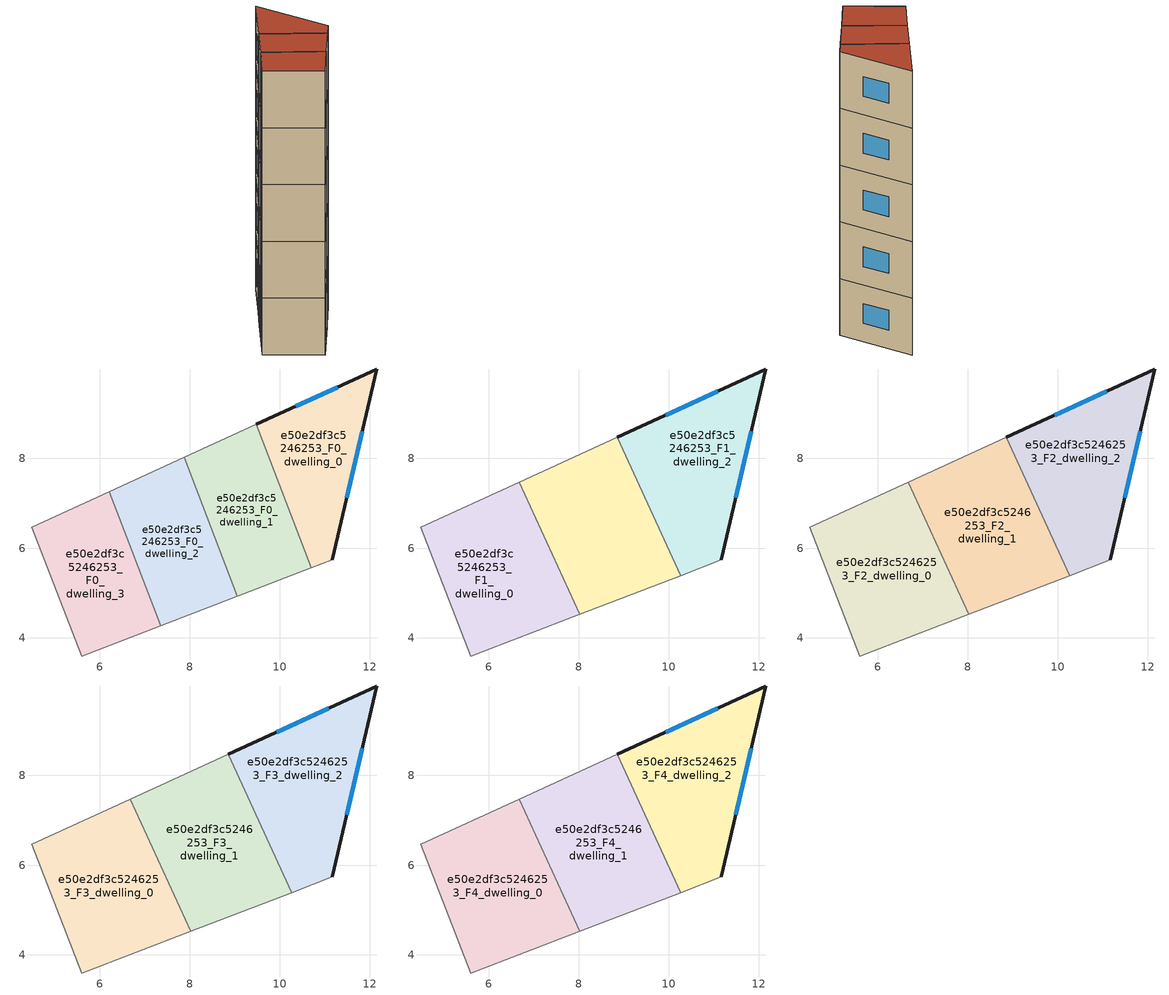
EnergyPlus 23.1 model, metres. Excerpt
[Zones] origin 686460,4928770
e50e2df3c5246253_F0_dwelling_0
 floor ground (EU_floor_Construction): 12.17,9.99 11.17,5.74 10.71,5.56 9.48,8.75 z0
 wall outside (EU_wall_Construction): 11.17,5.74 12.17,9.99 9.48,8.75 z0:3
 wall adiabatic (EU_wall_Construction): 10.71,5.56 11.17,5.74 z0:3
 wall to e50e2df3c5246253_F0_dwelling_1 (EU_wall_Construction): 9.48,8.75 10.71,5.56 z0:3
 window (EU_Window_Construction): 11.29,9.59 10.35,9.15 / 11.49,7.12 11.84,8.6 z0.98:2.02
e50e2df3c5246253_F0_dwelling_1
 floor ground (EU_floor_Construction): 9.48,8.75 10.71,5.56 9.06,4.93 7.87,8.02 z0
 wall adiabatic (EU_wall_Construction): 9.48,8.75 7.87,8.02 / 9.06,4.93 10.71,5.56 z0:3
 wall to e50e2df3c5246253_F0_dwelling_2 (EU_wall_Construction): 7.87,8.02 9.06,4.93 z0:3
e50e2df3c5246253_F0_dwelling_2
 floor ground (EU_floor_Construction): 7.87,8.02 9.06,4.93 7.36,4.27 6.21,7.26 z0
 wall adiabatic (EU_wall_Construction): 7.87,8.02 6.21,7.26 / 7.36,4.27 9.06,4.93 z0:3
 wall to e50e2df3c5246253_F0_dwelling_3 (EU_wall_Construction): 6.21,7.26 7.36,4.27 z0:3
e50e2df3c5246253_F0_dwelling_3
 floor ground (EU_floor_Construction): 6.21,7.26 7.36,4.27 5.6,3.6 4.48,6.46 z0
 wall adiabatic (EU_wall_Construction): 6.21,7.26 4.48,6.46 5.6,3.6 7.36,4.27 z0:3
e50e2df3c5246253_F1_dwelling_0
 floor to e50e2df3c5246253_F0_dwelling_3 (EU_floor_Construction): 6.21,7.26 7.36,4.27 5.6,3.6 4.48,6.46 z3
 floor to e50e2df3c5246253_F0_dwelling_2 (EU_floor_Construction): 6.68,7.47 8.03,4.53 7.36,4.27 6.21,7.26 z3
 wall adiabatic (EU_wall_Construction): 6.68,7.47 4.48,6.46 5.6,3.6 8.03,4.53 z3:6
 wall to e50e2df3c5246253_F1_dwelling_1 (EU_wall_Construction): 8.03,4.53 6.68,7.47 z3:6
e50e2df3c5246253_F1_dwelling_1
 floor to e50e2df3c5246253_F0_dwelling_1 (EU_floor_Construction): 8.85,8.47 10.26,5.39 9.06,4.93 7.87,8.02 z3
 floor to e50e2df3c5246253_F0_dwelling_2 (EU_floor_Construction): 7.87,8.02 9.06,4.93 8.03,4.53 6.68,7.47 z3
 wall adiabatic (EU_wall_Construction): 8.85,8.47 6.68,7.47 / 8.03,4.53 10.26,5.39 z3:6
 wall to e50e2df3c5246253_F1_dwelling_2 (EU_wall_Construction): 10.26,5.39 8.85,8.47 z3:6
e50e2df3c5246253_F1_dwelling_2
 floor to e50e2df3c5246253_F0_dwelling_0 (EU_floor_Construction): 12.17,9.99 11.17,5.74 10.71,5.56 9.48,8.75 z3
 floor to e50e2df3c5246253_F0_dwelling_1 (EU_floor_Construction): 9.48,8.75 10.71,5.56 10.26,5.39 8.85,8.47 z3
 wall outside (EU_wall_Construction): 11.17,5.74 12.17,9.99 8.85,8.47 z3:6
 wall adiabatic (EU_wall_Construction): 10.26,5.39 11.17,5.74 z3:6
 window (EU_Window_Construction): 11.09,9.49 9.93,8.96 / 11.49,7.12 11.84,8.6 z3.98:5.02
e50e2df3c5246253_F2_dwelling_0
 floor to e50e2df3c5246253_F1_dwelling_0 (EU_floor_Construction): 6.68,7.47 8.03,4.53 5.6,3.6 4.48,6.46 z6
 wall adiabatic (EU_wall_Construction): 6.68,7.47 4.48,6.46 5.6,3.6 8.03,4.53 z6:9
 wall to e50e2df3c5246253_F2_dwelling_1 (EU_wall_Construction): 8.03,4.53 6.68,7.47 z6:9
e50e2df3c5246253_F2_dwelling_1
 floor to e50e2df3c5246253_F1_dwelling_1 (EU_floor_Construction): 8.85,8.47 10.26,5.39 8.03,4.53 6.68,7.47 z6
 wall adiabatic (EU_wall_Construction): 8.85,8.47 6.68,7.47 / 8.03,4.53 10.26,5.39 z6:9
 wall to e50e2df3c5246253_F2_dwelling_2 (EU_wall_Construction): 10.26,5.39 8.85,8.47 z6:9
e50e2df3c5246253_F2_dwelling_2
 floor to e50e2df3c5246253_F1_dwelling_2 (EU_floor_Construction): 12.17,9.99 11.17,5.74 10.26,5.39 8.85,8.47 z6
 wall outside (EU_wall_Construction): 11.17,5.74 12.17,9.99 8.85,8.47 z6:9
 wall adiabatic (EU_wall_Construction): 10.26,5.39 11.17,5.74 z6:9
 window (EU_Window_Construction): 11.09,9.49 9.93,8.96 / 11.49,7.12 11.84,8.6 z6.98:8.02
e50e2df3c5246253_F3_dwelling_0
 floor to e50e2df3c5246253_F2_dwelling_0 (EU_floor_Construction): 6.68,7.47 8.03,4.53 5.6,3.6 4.48,6.46 z9
 wall adiabatic (EU_wall_Construction): 6.68,7.47 4.48,6.46 5.6,3.6 8.03,4.53 z9:12
 wall to e50e2df3c5246253_F3_dwelling_1 (EU_wall_Construction): 8.03,4.53 6.68,7.47 z9:12
e50e2df3c5246253_F3_dwelling_1
 floor to e50e2df3c5246253_F2_dwelling_1 (EU_floor_Construction): 8.85,8.47 10.26,5.39 8.03,4.53 6.68,7.47 z9
 wall adiabatic (EU_wall_Construction): 8.85,8.47 6.68,7.47 / 8.03,4.53 10.26,5.39 z9:12
 wall to e50e2df3c5246253_F3_dwelling_2 (EU_wall_Construction): 10.26,5.39 8.85,8.47 z9:12
e50e2df3c5246253_F3_dwelling_2
 floor to e50e2df3c5246253_F2_dwelling_2 (EU_floor_Construction): 12.17,9.99 11.17,5.74 10.26,5.39 8.85,8.47 z9
 wall outside (EU_wall_Construction): 11.17,5.74 12.17,9.99 8.85,8.47 z9:12
 wall adiabatic (EU_wall_Construction): 10.26,5.39 11.17,5.74 z9:12
 window (EU_Window_Construction): 11.09,9.49 9.93,8.96 / 11.49,7.12 11.84,8.6 z9.98:11.02
e50e2df3c5246253_F4_dwelling_0
 floor to e50e2df3c5246253_F3_dwelling_0 (EU_floor_Construction): 6.68,7.47 8.03,4.53 5.6,3.6 4.48,6.46 z12
 wall adiabatic (EU_wall_Construction): 6.68,7.47 4.48,6.46 5.6,3.6 8.03,4.53 z12:15
 wall to e50e2df3c5246253_F4_dwelling_1 (EU_wall_Construction): 8.03,4.53 6.68,7.47 z12:15
 roof outside (EU_roof_Construction): 8.03,4.53 6.68,7.47 4.48,6.46 5.6,3.6 z15
e50e2df3c5246253_F4_dwelling_1
 floor to e50e2df3c5246253_F3_dwelling_1 (EU_floor_Construction): 8.85,8.47 10.26,5.39 8.03,4.53 6.68,7.47 z12
 wall adiabatic (EU_wall_Construction): 8.85,8.47 6.68,7.47 / 8.03,4.53 10.26,5.39 z12:15
 wall to e50e2df3c5246253_F4_dwelling_2 (EU_wall_Construction): 10.26,5.39 8.85,8.47 z12:15
 roof outside (EU_roof_Construction): 10.26,5.39 8.85,8.47 6.68,7.47 8.03,4.53 z15
e50e2df3c5246253_F4_dwelling_2
 floor to e50e2df3c5246253_F3_dwelling_2 (EU_floor_Construction): 12.17,9.99 11.17,5.74 10.26,5.39 8.85,8.47 z12
 wall outside (EU_wall_Construction): 11.17,5.74 12.17,9.99 8.85,8.47 z12:15
 wall adiabatic (EU_wall_Construction): 10.26,5.39 11.17,5.74 z12:15
 window (EU_Window_Construction): 11.09,9.49 9.93,8.96 / 11.49,7.12 11.84,8.6 z12.98:14.02
 roof outside (EU_roof_Construction): 11.17,5.74 12.17,9.99 8.85,8.47 10.26,5.39 z15
[Building]
EU S2 Campaign: North Axis=0; Terrain=City; Solar Distribution=FullExterior
[Site:Location]
Bologna: Latitude=44.5; Longitude=11.25; Time Zone=1; Elevation=37
[SizingPeriod:WeatherFileDays]
AnnualSizingPeriod: Begin Month=1; Begin Day of Month=1; End Month=12; End Day of Month=31; Day of Week for Start Day=Monday; Use Weather File Daylight Saving Period=No; Use Weather File Rain and Snow Indicators=No
[MATERIAL]
EU_InternalMass_Material: Roughness=MediumRough; Thickness=0.1; Conductivity=1; Density=1800; Specific Heat=900; Thermal Absorptance=0.9; Solar Absorptance=0.7; Visible Absorptance=0.7
[MATERIAL:NOMASS] Roughness=MediumRough; Thermal Absorptance=0.9; Solar Absorptance=0.7; Visible Absorptance=0.7
Name | Thermal Resistance
EU_wall_NoMass | 0.905828
EU_roof_NoMass | 0.37593
EU_floor_NoMass | 0.67114
[WINDOWMATERIAL:SIMPLEGLAZINGSYSTEM]
EU_Window_SimpleGlazing: UFactor=4.52486; Solar Heat Gain Coefficient=0.85; Visible Transmittance=0.85
[CONSTRUCTION]
EU_wall_Construction: EU_wall_NoMass
EU_roof_Construction: EU_roof_NoMass
EU_floor_Construction: EU_floor_NoMass
EU_InternalMass_Construction: EU_InternalMass_Material
EU_Window_Construction: EU_Window_SimpleGlazing
[ZONE] Type=1; Multiplier=1; Ceiling Height=autocalculate; Floor Area=autocalculate; Part of Total Floor Area=Yes
Name | Volume
e50e2df3c5246253_F0_dwelling_0 | 17.8044
e50e2df3c5246253_F1_dwelling_0; e50e2df3c5246253_F2_dwelling_0; e50e2df3c5246253_F3_dwelling_0; e50e2df3c5246253_F4_dwelling_0 | 23.7363
e50e2df3c5246253_F0_dwelling_1 | 17.8059
e50e2df3c5246253_F1_dwelling_1; e50e2df3c5246253_F2_dwelling_1; e50e2df3c5246253_F3_dwelling_1; e50e2df3c5246253_F4_dwelling_1; e50e2df3c5246253_F1_dwelling_2; e50e2df3c5246253_F2_dwelling_2; e50e2df3c5246253_F3_dwelling_2; e50e2df3c5246253_F4_dwelling_2 | 23.7378
e50e2df3c5246253_F0_dwelling_2; e50e2df3c5246253_F0_dwelling_3 | 17.8052
[INTERNALMASS] Construction=EU_InternalMass_Construction
Name | Zone or ZoneList | Surface Area
e50e2df3c5246253_F0_dwelling_0_EU_InternalMass | e50e2df3c5246253_F0_dwelling_0 | 5.93496
e50e2df3c5246253_F0_dwelling_1_EU_InternalMass | e50e2df3c5246253_F0_dwelling_1 | 5.93516
e50e2df3c5246253_F0_dwelling_2_EU_InternalMass | e50e2df3c5246253_F0_dwelling_2 | 5.93466
e50e2df3c5246253_F0_dwelling_3_EU_InternalMass | e50e2df3c5246253_F0_dwelling_3 | 5.9353
e50e2df3c5246253_F1_dwelling_0_EU_InternalMass | e50e2df3c5246253_F1_dwelling_0 | 7.91225
e50e2df3c5246253_F1_dwelling_1_EU_InternalMass | e50e2df3c5246253_F1_dwelling_1 | 7.91235
e50e2df3c5246253_F1_dwelling_2_EU_InternalMass | e50e2df3c5246253_F1_dwelling_2 | 7.91245
e50e2df3c5246253_F2_dwelling_0_EU_InternalMass | e50e2df3c5246253_F2_dwelling_0 | 7.91225
e50e2df3c5246253_F2_dwelling_1_EU_InternalMass | e50e2df3c5246253_F2_dwelling_1 | 7.91235
e50e2df3c5246253_F2_dwelling_2_EU_InternalMass | e50e2df3c5246253_F2_dwelling_2 | 7.91245
e50e2df3c5246253_F3_dwelling_0_EU_InternalMass | e50e2df3c5246253_F3_dwelling_0 | 7.91225
e50e2df3c5246253_F3_dwelling_1_EU_InternalMass | e50e2df3c5246253_F3_dwelling_1 | 7.91235
e50e2df3c5246253_F3_dwelling_2_EU_InternalMass | e50e2df3c5246253_F3_dwelling_2 | 7.91245
e50e2df3c5246253_F4_dwelling_0_EU_InternalMass | e50e2df3c5246253_F4_dwelling_0 | 7.91225
e50e2df3c5246253_F4_dwelling_1_EU_InternalMass | e50e2df3c5246253_F4_dwelling_1 | 7.91235
e50e2df3c5246253_F4_dwelling_2_EU_InternalMass | e50e2df3c5246253_F4_dwelling_2 | 7.91245
[OTHEREQUIPMENT] Fuel Type=Electricity; Design Level Calculation Method=Watts/Area; Power per Zone Floor Area=1; Fraction Latent=0; Fraction Radiant=0; Fraction Lost=0; Carbon Dioxide Generation Rate=0; EndUse Subcategory=EU_Step8_InternalGains
Name | Zone or ZoneList or Space or SpaceList | Schedule
EU_Step8_InternalGain_e50e2df3c5246253_F0_dwelling_0_f000 | e50e2df3c5246253_F0_dwelling_0 | EU_Step8_GainSchedule_e50e2df3c5246253_F0_dwelling_0_f000
EU_Step8_InternalGain_e50e2df3c5246253_F0_dwelling_1_f000 | e50e2df3c5246253_F0_dwelling_1 | EU_Step8_GainSchedule_e50e2df3c5246253_F0_dwelling_1_f000
EU_Step8_InternalGain_e50e2df3c5246253_F0_dwelling_2_f000 | e50e2df3c5246253_F0_dwelling_2 | EU_Step8_GainSchedule_e50e2df3c5246253_F0_dwelling_2_f000
EU_Step8_InternalGain_e50e2df3c5246253_F0_dwelling_3_f000 | e50e2df3c5246253_F0_dwelling_3 | EU_Step8_GainSchedule_e50e2df3c5246253_F0_dwelling_3_f000
EU_Step8_InternalGain_e50e2df3c5246253_F1_dwelling_0_f000 | e50e2df3c5246253_F1_dwelling_0 | EU_Step8_GainSchedule_e50e2df3c5246253_F1_dwelling_0_f000
EU_Step8_InternalGain_e50e2df3c5246253_F1_dwelling_1_f000 | e50e2df3c5246253_F1_dwelling_1 | EU_Step8_GainSchedule_e50e2df3c5246253_F1_dwelling_1_f000
EU_Step8_InternalGain_e50e2df3c5246253_F1_dwelling_2_f000 | e50e2df3c5246253_F1_dwelling_2 | EU_Step8_GainSchedule_e50e2df3c5246253_F1_dwelling_2_f000
EU_Step8_InternalGain_e50e2df3c5246253_F2_dwelling_0_f000 | e50e2df3c5246253_F2_dwelling_0 | EU_Step8_GainSchedule_e50e2df3c5246253_F2_dwelling_0_f000
EU_Step8_InternalGain_e50e2df3c5246253_F2_dwelling_1_f000 | e50e2df3c5246253_F2_dwelling_1 | EU_Step8_GainSchedule_e50e2df3c5246253_F2_dwelling_1_f000
EU_Step8_InternalGain_e50e2df3c5246253_F2_dwelling_2_f000 | e50e2df3c5246253_F2_dwelling_2 | EU_Step8_GainSchedule_e50e2df3c5246253_F2_dwelling_2_f000
EU_Step8_InternalGain_e50e2df3c5246253_F3_dwelling_0_f000 | e50e2df3c5246253_F3_dwelling_0 | EU_Step8_GainSchedule_e50e2df3c5246253_F3_dwelling_0_f000
EU_Step8_InternalGain_e50e2df3c5246253_F3_dwelling_1_f000 | e50e2df3c5246253_F3_dwelling_1 | EU_Step8_GainSchedule_e50e2df3c5246253_F3_dwelling_1_f000
EU_Step8_InternalGain_e50e2df3c5246253_F3_dwelling_2_f000 | e50e2df3c5246253_F3_dwelling_2 | EU_Step8_GainSchedule_e50e2df3c5246253_F3_dwelling_2_f000
EU_Step8_InternalGain_e50e2df3c5246253_F4_dwelling_0_f000 | e50e2df3c5246253_F4_dwelling_0 | EU_Step8_GainSchedule_e50e2df3c5246253_F4_dwelling_0_f000
EU_Step8_InternalGain_e50e2df3c5246253_F4_dwelling_1_f000 | e50e2df3c5246253_F4_dwelling_1 | EU_Step8_GainSchedule_e50e2df3c5246253_F4_dwelling_1_f000
EU_Step8_InternalGain_e50e2df3c5246253_F4_dwelling_2_f000 | e50e2df3c5246253_F4_dwelling_2 | EU_Step8_GainSchedule_e50e2df3c5246253_F4_dwelling_2_f000
[ZONEVENTILATION:DESIGNFLOWRATE] Schedule=EU_AlwaysOn; Design Flow Rate Calculation Method=AirChanges/Hour; Air Changes per Hour=0.73129; Ventilation Type=Natural; Fan Pressure Rise=0; Fan Total Efficiency=1; Constant Term Coefficient=1; Temperature Term Coefficient=0; Velocity Term Coefficient=0; Velocity Squared Term Coefficient=0; Minimum Indoor Temperature=-100; Maximum Indoor Temperature=100; Delta Temperature=-100; Minimum Outdoor Temperature=-100; Maximum Outdoor Temperature=100; Maximum Wind Speed=40
Name | Zone or ZoneList or Space or SpaceList
EU_ConstantAir_e50e2df3c5246253_F0_dwelling_0 | e50e2df3c5246253_F0_dwelling_0
EU_ConstantAir_e50e2df3c5246253_F0_dwelling_1 | e50e2df3c5246253_F0_dwelling_1
EU_ConstantAir_e50e2df3c5246253_F0_dwelling_2 | e50e2df3c5246253_F0_dwelling_2
EU_ConstantAir_e50e2df3c5246253_F0_dwelling_3 | e50e2df3c5246253_F0_dwelling_3
EU_ConstantAir_e50e2df3c5246253_F1_dwelling_0 | e50e2df3c5246253_F1_dwelling_0
EU_ConstantAir_e50e2df3c5246253_F1_dwelling_1 | e50e2df3c5246253_F1_dwelling_1
EU_ConstantAir_e50e2df3c5246253_F1_dwelling_2 | e50e2df3c5246253_F1_dwelling_2
EU_ConstantAir_e50e2df3c5246253_F2_dwelling_0 | e50e2df3c5246253_F2_dwelling_0
EU_ConstantAir_e50e2df3c5246253_F2_dwelling_1 | e50e2df3c5246253_F2_dwelling_1
EU_ConstantAir_e50e2df3c5246253_F2_dwelling_2 | e50e2df3c5246253_F2_dwelling_2
EU_ConstantAir_e50e2df3c5246253_F3_dwelling_0 | e50e2df3c5246253_F3_dwelling_0
EU_ConstantAir_e50e2df3c5246253_F3_dwelling_1 | e50e2df3c5246253_F3_dwelling_1
EU_ConstantAir_e50e2df3c5246253_F3_dwelling_2 | e50e2df3c5246253_F3_dwelling_2
EU_ConstantAir_e50e2df3c5246253_F4_dwelling_0 | e50e2df3c5246253_F4_dwelling_0
EU_ConstantAir_e50e2df3c5246253_F4_dwelling_1 | e50e2df3c5246253_F4_dwelling_1
EU_ConstantAir_e50e2df3c5246253_F4_dwelling_2 | e50e2df3c5246253_F4_dwelling_2
[HVACTEMPLATE:THERMOSTAT] Constant Heating Setpoint=20; Constant Cooling Setpoint=50
EU_HeatOnly_e50e2df3c5246253_F0_dwelling_0; EU_HeatOnly_e50e2df3c5246253_F0_dwelling_1; EU_HeatOnly_e50e2df3c5246253_F0_dwelling_2; EU_HeatOnly_e50e2df3c5246253_F0_dwelling_3; EU_HeatOnly_e50e2df3c5246253_F1_dwelling_0; EU_HeatOnly_e50e2df3c5246253_F1_dwelling_1; EU_HeatOnly_e50e2df3c5246253_F1_dwelling_2; EU_HeatOnly_e50e2df3c5246253_F2_dwelling_0; EU_HeatOnly_e50e2df3c5246253_F2_dwelling_1; EU_HeatOnly_e50e2df3c5246253_F2_dwelling_2; EU_HeatOnly_e50e2df3c5246253_F3_dwelling_0; EU_HeatOnly_e50e2df3c5246253_F3_dwelling_1; EU_HeatOnly_e50e2df3c5246253_F3_dwelling_2; EU_HeatOnly_e50e2df3c5246253_F4_dwelling_0; EU_HeatOnly_e50e2df3c5246253_F4_dwelling_1; EU_HeatOnly_e50e2df3c5246253_F4_dwelling_2
[HVACTEMPLATE:ZONE:IDEALLOADSAIRSYSTEM] System Availability Schedule=EU_AlwaysOn; Maximum Heating Supply Air Temperature=50; Minimum Cooling Supply Air Temperature=13; Maximum Heating Supply Air Humidity Ratio=0.0156; Minimum Cooling Supply Air Humidity Ratio=0.0077; Heating Limit=NoLimit; Cooling Limit=NoLimit; Heating Availability Schedule=EU_AlwaysOn; Cooling Availability Schedule=EU_CoolingOff; Dehumidification Control Type=ConstantSensibleHeatRatio; Cooling Sensible Heat Ratio=0.7; Dehumidification Setpoint=60; Humidification Control Type=None; Humidification Setpoint=30; Outdoor Air Method=None; Outdoor Air Flow Rate per Person=0.00944; Outdoor Air Flow Rate per Zone Floor Area=0; Outdoor Air Flow Rate per Zone=0; Demand Controlled Ventilation Type=None; Outdoor Air Economizer Type=NoEconomizer; Heat Recovery Type=None; Sensible Heat Recovery Effectiveness=0.7; Latent Heat Recovery Effectiveness=0.65
Name | Template Thermostat
e50e2df3c5246253_F0_dwelling_0 | EU_HeatOnly_e50e2df3c5246253_F0_dwelling_0
e50e2df3c5246253_F0_dwelling_1 | EU_HeatOnly_e50e2df3c5246253_F0_dwelling_1
e50e2df3c5246253_F0_dwelling_2 | EU_HeatOnly_e50e2df3c5246253_F0_dwelling_2
e50e2df3c5246253_F0_dwelling_3 | EU_HeatOnly_e50e2df3c5246253_F0_dwelling_3
e50e2df3c5246253_F1_dwelling_0 | EU_HeatOnly_e50e2df3c5246253_F1_dwelling_0
e50e2df3c5246253_F1_dwelling_1 | EU_HeatOnly_e50e2df3c5246253_F1_dwelling_1
e50e2df3c5246253_F1_dwelling_2 | EU_HeatOnly_e50e2df3c5246253_F1_dwelling_2
e50e2df3c5246253_F2_dwelling_0 | EU_HeatOnly_e50e2df3c5246253_F2_dwelling_0
e50e2df3c5246253_F2_dwelling_1 | EU_HeatOnly_e50e2df3c5246253_F2_dwelling_1
e50e2df3c5246253_F2_dwelling_2 | EU_HeatOnly_e50e2df3c5246253_F2_dwelling_2
e50e2df3c5246253_F3_dwelling_0 | EU_HeatOnly_e50e2df3c5246253_F3_dwelling_0
e50e2df3c5246253_F3_dwelling_1 | EU_HeatOnly_e50e2df3c5246253_F3_dwelling_1
e50e2df3c5246253_F3_dwelling_2 | EU_HeatOnly_e50e2df3c5246253_F3_dwelling_2
e50e2df3c5246253_F4_dwelling_0 | EU_HeatOnly_e50e2df3c5246253_F4_dwelling_0
e50e2df3c5246253_F4_dwelling_1 | EU_HeatOnly_e50e2df3c5246253_F4_dwelling_1
e50e2df3c5246253_F4_dwelling_2 | EU_HeatOnly_e50e2df3c5246253_F4_dwelling_2
[SIZING:ZONE] Zone Cooling Design Supply Air Temperature Input Method=SupplyAirTemperature; Zone Cooling Design Supply Air Temperature=13; Zone Heating Design Supply Air Temperature Input Method=SupplyAirTemperature; Zone Heating Design Supply Air Temperature=50; Zone Cooling Design Supply Air Humidity Ratio=0.008; Zone Heating Design Supply Air Humidity Ratio=0.008; Cooling Design Air Flow Method=DesignDay; Cooling Design Air Flow Rate=0; Cooling Minimum Air Flow per Zone Floor Area=0.000762; Cooling Minimum Air Flow=0; Cooling Minimum Air Flow Fraction=0.2; Heating Design Air Flow Method=DesignDay; Heating Design Air Flow Rate=0; Heating Maximum Air Flow per Zone Floor Area=0.002032; Heating Maximum Air Flow=0.141576; Heating Maximum Air Flow Fraction=0.3; Account for Dedicated Outdoor Air System=No; Dedicated Outdoor Air System Control Strategy=NeutralSupplyAir; Dedicated Outdoor Air Low Setpoint Temperature for Design=autosize; Dedicated Outdoor Air High Setpoint Temperature for Design=autosize; Zone Load Sizing Method=Sensible Load Only No Latent Load; Zone Latent Cooling Design Supply Air Humidity Ratio Input Method=HumidityRatioDifference; Zone Cooling Design Supply Air Humidity Ratio Difference=0.005; Zone Latent Heating Design Supply Air Humidity Ratio Input Method=HumidityRatioDifference; Zone Humidification Design Supply Air Humidity Ratio Difference=0.005
e50e2df3c5246253_F0_dwelling_0; e50e2df3c5246253_F0_dwelling_1; e50e2df3c5246253_F0_dwelling_2; e50e2df3c5246253_F0_dwelling_3; e50e2df3c5246253_F1_dwelling_0; e50e2df3c5246253_F1_dwelling_1; e50e2df3c5246253_F1_dwelling_2; e50e2df3c5246253_F2_dwelling_0; e50e2df3c5246253_F2_dwelling_1; e50e2df3c5246253_F2_dwelling_2; e50e2df3c5246253_F3_dwelling_0; e50e2df3c5246253_F3_dwelling_1; e50e2df3c5246253_F3_dwelling_2; e50e2df3c5246253_F4_dwelling_0; e50e2df3c5246253_F4_dwelling_1; e50e2df3c5246253_F4_dwelling_2
[SCHEDULE:CONSTANT]
Name | Hourly Value
EU_AlwaysOn | 1
EU_CoolingOff | 0
[SCHEDULE:FILE] Column Number=1; Rows to Skip at Top=0; Number of Hours of Data=8760; Column Separator=Comma; Interpolate to Timestep=No; Minutes per Item=60; Adjust Schedule for Daylight Savings=Yes
Name | File
EU_Step8_GainSchedule_e50e2df3c5246253_F0_dwelling_0_f000 | ../../schedules/e50e2df3c5246253/e50e2df3c5246253_F0_dwelling_0_f000_gain.csv
EU_Step8_GainSchedule_e50e2df3c5246253_F0_dwelling_1_f000 | ../../schedules/e50e2df3c5246253/e50e2df3c5246253_F0_dwelling_1_f000_gain.csv
EU_Step8_GainSchedule_e50e2df3c5246253_F0_dwelling_2_f000 | ../../schedules/e50e2df3c5246253/e50e2df3c5246253_F0_dwelling_2_f000_gain.csv
EU_Step8_GainSchedule_e50e2df3c5246253_F0_dwelling_3_f000 | ../../schedules/e50e2df3c5246253/e50e2df3c5246253_F0_dwelling_3_f000_gain.csv
EU_Step8_GainSchedule_e50e2df3c5246253_F1_dwelling_0_f000 | ../../schedules/e50e2df3c5246253/e50e2df3c5246253_F1_dwelling_0_f000_gain.csv
EU_Step8_GainSchedule_e50e2df3c5246253_F1_dwelling_1_f000 | ../../schedules/e50e2df3c5246253/e50e2df3c5246253_F1_dwelling_1_f000_gain.csv
EU_Step8_GainSchedule_e50e2df3c5246253_F1_dwelling_2_f000 | ../../schedules/e50e2df3c5246253/e50e2df3c5246253_F1_dwelling_2_f000_gain.csv
EU_Step8_GainSchedule_e50e2df3c5246253_F2_dwelling_0_f000 | ../../schedules/e50e2df3c5246253/e50e2df3c5246253_F2_dwelling_0_f000_gain.csv
EU_Step8_GainSchedule_e50e2df3c5246253_F2_dwelling_1_f000 | ../../schedules/e50e2df3c5246253/e50e2df3c5246253_F2_dwelling_1_f000_gain.csv
EU_Step8_GainSchedule_e50e2df3c5246253_F2_dwelling_2_f000 | ../../schedules/e50e2df3c5246253/e50e2df3c5246253_F2_dwelling_2_f000_gain.csv
EU_Step8_GainSchedule_e50e2df3c5246253_F3_dwelling_0_f000 | ../../schedules/e50e2df3c5246253/e50e2df3c5246253_F3_dwelling_0_f000_gain.csv
EU_Step8_GainSchedule_e50e2df3c5246253_F3_dwelling_1_f000 | ../../schedules/e50e2df3c5246253/e50e2df3c5246253_F3_dwelling_1_f000_gain.csv
EU_Step8_GainSchedule_e50e2df3c5246253_F3_dwelling_2_f000 | ../../schedules/e50e2df3c5246253/e50e2df3c5246253_F3_dwelling_2_f000_gain.csv
EU_Step8_GainSchedule_e50e2df3c5246253_F4_dwelling_0_f000 | ../../schedules/e50e2df3c5246253/e50e2df3c5246253_F4_dwelling_0_f000_gain.csv
EU_Step8_GainSchedule_e50e2df3c5246253_F4_dwelling_1_f000 | ../../schedules/e50e2df3c5246253/e50e2df3c5246253_F4_dwelling_1_f000_gain.csv
EU_Step8_GainSchedule_e50e2df3c5246253_F4_dwelling_2_f000 | ../../schedules/e50e2df3c5246253/e50e2df3c5246253_F4_dwelling_2_f000_gain.csv
